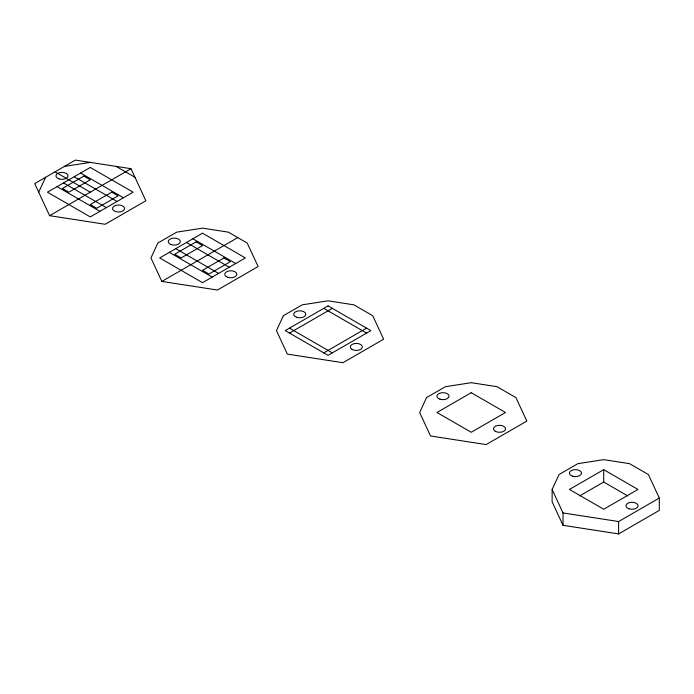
<?xml version="1.0" encoding="UTF-8"?>
<svg xmlns="http://www.w3.org/2000/svg" width="694" height="694" viewBox="0 0 694 694"><rect width="100%" height="100%" fill="white"/><g stroke="black" fill="none" stroke-linecap="round" stroke-linejoin="round"><path stroke-width="1.04" d="M38.699 192.203L45.622 177.282M552.12 489.461L559.052 474.54L577.894 463.661L603.737 459.662L629.484 463.644L648.404 474.566L659.3 498.049L659.3 510.411L618.606 533.912L563.016 525.306L552.12 501.831L552.12 489.461L563.016 512.944L563.016 525.306M49.595 215.678L130.984 168.694L145.879 200.783L105.184 224.275L49.595 215.678L34.7 183.589L75.394 160.088L130.984 168.694M161.841 281.434L217.43 290.031L258.116 266.539L247.22 243.065L228.3 232.134L202.561 228.153L176.71 232.152L157.868 243.039L150.945 257.951L161.841 281.434L237.764 237.6M289.493 333.085L332.331 308.362M323.76 352.873L366.597 328.141M603.711 469.665L569.444 489.452L603.711 509.231L637.977 489.452L603.711 469.665L603.711 482.026L579.629 495.932M563.016 512.944L618.606 521.541L659.3 498.049M64.473 166.395L90.315 162.396M116.063 166.387L134.983 177.308M323.76 308.362L366.597 333.085M80.651 173.023L123.489 197.747M192.897 238.771L235.726 263.503M603.711 482.026L627.792 495.932M74.223 176.727L117.06 201.46M186.469 242.484L229.306 267.216M55.043 171.843L90.289 192.186M63.518 182.912L106.347 207.645M175.756 248.669L218.593 273.393M57.09 186.625L99.927 211.349M169.336 252.373L212.173 277.106M289.493 328.141L332.331 352.873M618.606 521.541L618.606 533.912M283.378 315.709L276.455 330.63L287.351 354.105L342.94 362.71L383.635 339.21L372.739 315.735L353.819 304.813L328.071 300.832L302.228 304.831L283.378 315.709M426.576 397.575L419.653 412.496L430.549 435.979L486.13 444.576L526.824 421.084L515.928 397.601L497.008 386.679L471.261 382.698L445.418 386.697L426.576 397.575M90.289 167.454L47.452 192.186L90.289 216.918L133.127 192.186L90.289 167.454M83.861 176.111L62.443 188.473L68.871 192.186L90.289 179.824L83.861 176.111M111.708 192.186L90.289 204.548L96.709 208.261L118.127 195.899L111.708 192.186M202.535 233.21L159.698 257.942L202.535 282.675L245.364 257.942L202.535 233.21M196.107 241.868L174.688 254.23L181.117 257.942L202.535 245.572L196.107 241.868M223.945 257.942L202.535 270.304L208.955 274.017L230.373 261.647L223.945 257.942M328.045 305.881L285.208 330.613L328.045 355.345L370.882 330.613L328.045 305.881M471.235 392.7L436.968 412.488L471.235 432.267L505.51 412.488L471.235 392.7M58.99 178.896A6.055 3.496 0 0 0 68.073 175.86A6.055 3.496 0 0 0 58.99 172.832A6.055 3.496 0 0 0 58.99 178.896M115.534 211.54A6.055 3.496 0 0 0 124.616 208.504A6.055 3.496 0 0 0 115.534 205.476A6.055 3.496 0 0 0 115.534 211.54M171.236 244.644A6.055 3.496 0 0 0 180.319 241.616A6.055 3.496 0 0 0 171.236 238.589A6.055 3.496 0 0 0 171.236 244.644M227.771 277.288A6.055 3.496 0 0 0 236.862 274.26A6.055 3.496 0 0 0 227.771 271.233A6.055 3.496 0 0 0 227.771 277.288M296.746 317.323A6.055 3.496 0 0 0 305.828 314.295A6.055 3.496 0 0 0 296.746 311.268A6.055 3.496 0 0 0 296.746 317.323M352.032 349.412A6.055 3.496 0 0 0 362.164 347.841A6.055 3.496 0 0 0 354.747 343.556A6.055 3.496 0 0 0 352.032 349.412M439.935 399.189A6.055 3.496 0 0 0 449.027 396.161A6.055 3.496 0 0 0 439.935 393.134A6.055 3.496 0 0 0 439.935 399.189M495.23 431.278A6.055 3.496 0 0 0 505.362 429.707A6.055 3.496 0 0 0 497.945 425.431A6.055 3.496 0 0 0 495.23 431.278M572.411 476.153A6.055 3.496 0 0 0 581.503 473.126A6.055 3.496 0 0 0 572.411 470.098A6.055 3.496 0 0 0 572.411 476.153M628.955 508.797A6.055 3.496 0 0 0 638.038 505.77A6.055 3.496 0 0 0 628.955 502.742A6.055 3.496 0 0 0 628.955 508.797"/></g></svg>
